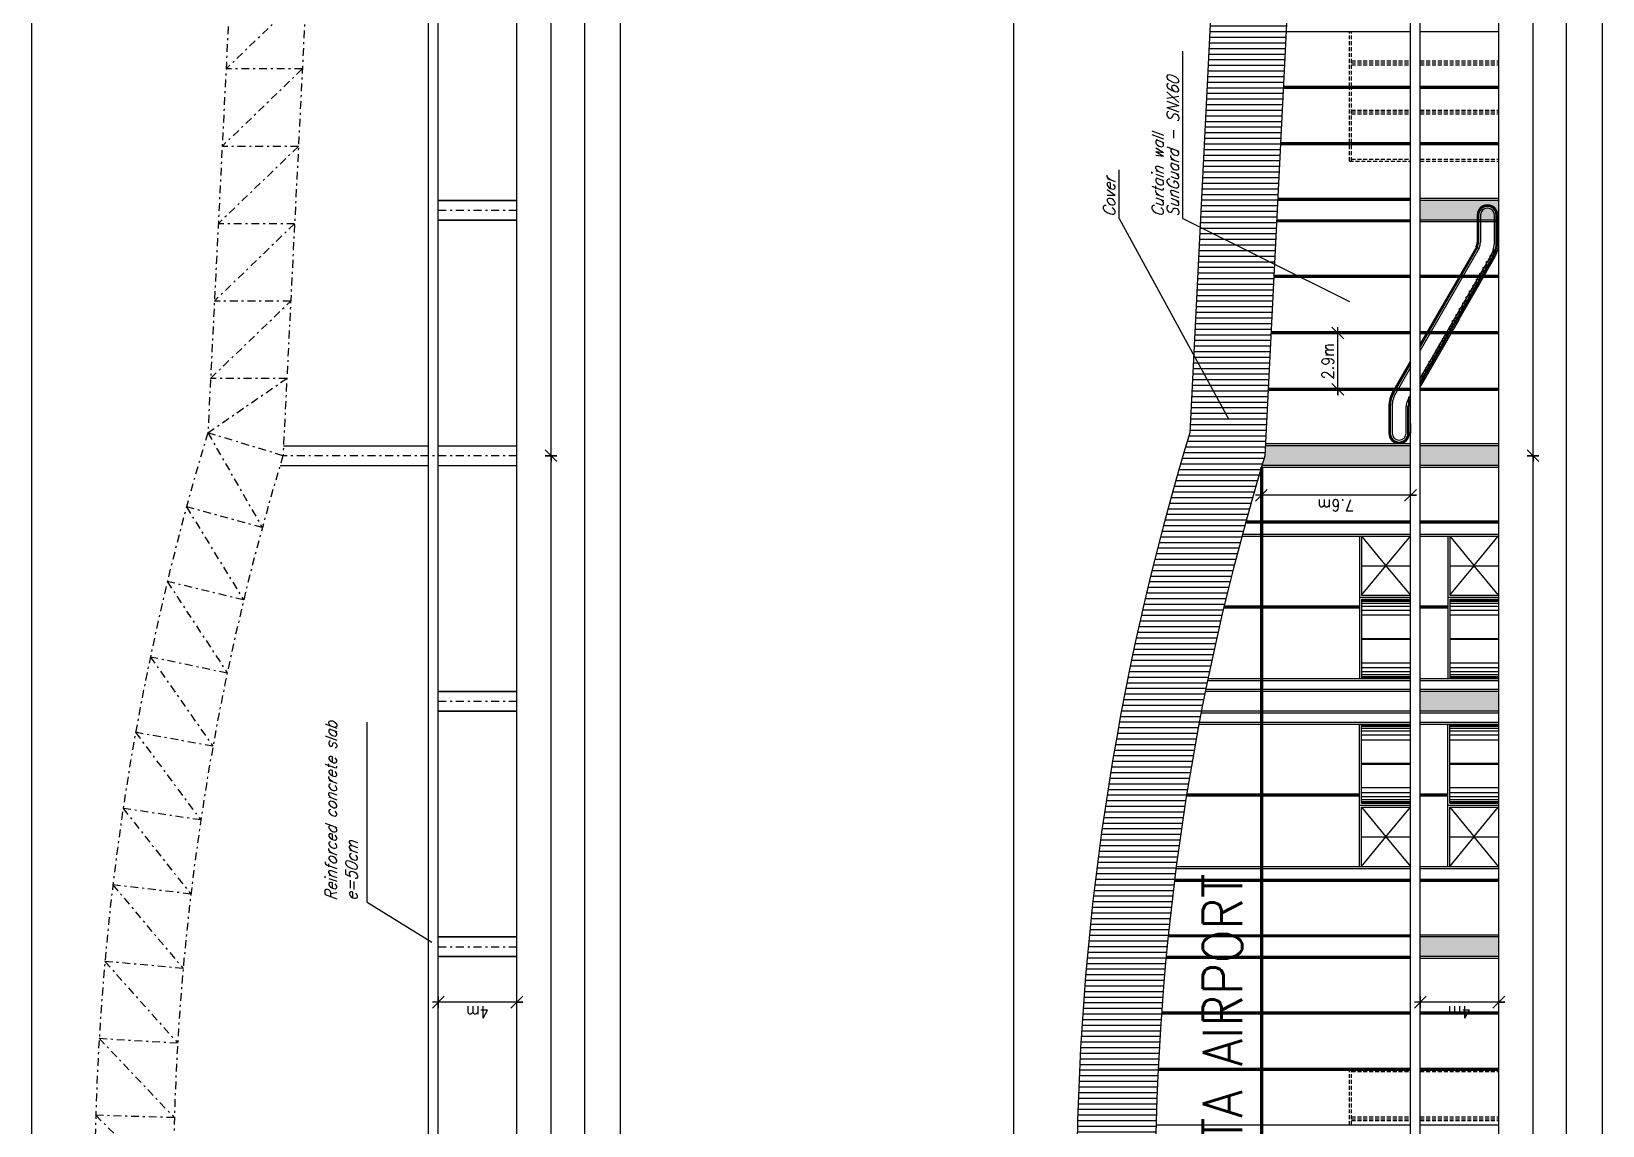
# Model space of a CAD drawing. Header units: millimetres. Extents: x -1 to 12300, y -1929 to 2470.
# Drawn here: x 8287.7 to 8367.7, y -1734.7 to -1679 of the extents above; entities that cross this region are included whole.
import ezdxf

# ---------------------------------------------------------------- set-up
doc = ezdxf.new("R2010")
doc.units = ezdxf.units.MM
doc.linetypes.add('DASHDOTBERNUZ', pattern=[0.8, 0.4, -0.2, 0, -0.2])
doc.linetypes.add('HIDDENBERNUZ', pattern=[0.3, 0.2, -0.1])
doc.layers.get('0').update_dxf_attribs({"color": 250})
for name, color, linetype in [('01C', 250, 'Continuous'), ('01cotes', 200, 'Continuous'), ('01E', 250, 'DASHDOTBERNUZ'), ('01TXT', 250, 'Continuous'), ('05C', 1, 'Continuous'), ('_alçat', 7, 'Continuous')]:
    doc.layers.add(name, color=color, linetype=linetype)
doc.layers.add('viewport', color=241, linetype='Continuous', plot=False)
doc.styles.add('_FERROS', font='romans.shx', dxfattribs={"width": 0.9})
doc.styles.add('_PEGATINES', font='romans.shx', dxfattribs={"width": 0.9, "oblique": 20})
doc.dimstyles.new('_100PS300', dxfattribs={"dimtxt": 0.6, "dimasz": 0.6, "dimexe": 0.18, "dimexo": 0.0625, "dimgap": 0.21, "dimtad": 1, "dimrnd": 0.05, "dimzin": 12, "dimdsep": 46, "dimtxsty": '_FERROS', "dimblk": 'OBLIQUE', "dimcen": 0.09, "dimdle": 0.3, "dimse1": 1, "dimse2": 1, "dimclrt": 7, "dimadec": 0, "dimazin": 0, "dimtfac": 1, "dimtix": 1, "dimtmove": 2, "dimatfit": 3, "dimldrblk": 'OBLIQUE', "dimfxl": 1, "dimtvp": 0.882353, "dimtolj": 1, "dimtzin": 0, "dimarcsym": 0})

# ---------------------------------------------------------------- blocks, each defined once
blk = doc.blocks.new('_Oblique')
for p, q in [((0, -0.5), (0, 0.5)), ((0, 0), (0.5, 0))]:
    blk.add_line(p, q)
at = {"layer": '01C', "color": 7, "linetype": 'ByBlock', "lineweight": -2}
blk.add_line((-0.5, -0.5), (0.5, 0.5), dxfattribs=at)
blk = doc.blocks.new('*D152')
at = {"layer": '01cotes', "color": 0, "lineweight": -2, "transparency": 16777216}
blk.add_line((8312.718, -1728.4), (8308.118, -1728.4), dxfattribs=at)
at = {"layer": 'DEFPOINTS', "color": 0, "transparency": 16777216}
for p in [(8308.418, -1728.4), (8308.418, -1728.4), (8312.418, -1728.4)]:
    blk.add_point(p, dxfattribs=at)
at = {"layer": '01cotes', "color": 0, "lineweight": -2, "transparency": 16777216, "xscale": 0.6, "yscale": 0.6, "zscale": 0.6, "rotation": 180}
blk.add_blockref('_Oblique', (8308.418, -1728.4), dxfattribs=at)
at = {"layer": '01cotes', "color": 0, "lineweight": -2, "transparency": 16777216, "xscale": 0.6, "yscale": 0.6, "zscale": 0.6}
blk.add_blockref('_Oblique', (8312.418, -1728.4), dxfattribs=at)
at = {"layer": '01cotes', "color": 7, "transparency": 16777216, "insert": (8310.418, -1728.91), "char_height": 0.6, "attachment_point": 5, "rotation": 180, "style": '_FERROS'}
blk.add_mtext('\\A1;4m', dxfattribs=at)
blk = doc.blocks.new('*D160')
at = {"layer": '01cotes', "color": 0, "lineweight": -2, "transparency": 16777216}
blk.add_line((8314.159, -1775.885), (8314.159, -1700.285), dxfattribs=at)
at = {"layer": 'DEFPOINTS', "color": 0, "transparency": 16777216}
for p in [(8314.159, -1700.585), (8314.159, -1700.585), (8314.159, -1775.585)]:
    blk.add_point(p, dxfattribs=at)
at = {"layer": '01cotes', "color": 0, "lineweight": -2, "transparency": 16777216, "xscale": 0.6, "yscale": 0.6, "zscale": 0.6}
for p, rotation in [((8314.159, -1700.585), 90), ((8314.159, -1775.585), 270)]:
    blk.add_blockref('_Oblique', p, dxfattribs=dict(at, rotation=rotation))
at = {"layer": '01cotes', "color": 7, "transparency": 16777216, "insert": (8313.649, -1738.085), "char_height": 0.6, "attachment_point": 5, "rotation": 90, "style": '_FERROS'}
blk.add_mtext('\\A1;75m', dxfattribs=at)
blk = doc.blocks.new('*D162')
at = {"layer": '01cotes', "color": 0, "lineweight": -2, "transparency": 16777216}
blk.add_line((8314.159, -1700.885), (8314.159, -1637.785), dxfattribs=at)
at = {"layer": 'DEFPOINTS', "color": 0, "transparency": 16777216}
for p in [(8314.159, -1638.085), (8314.159, -1638.085), (8314.159, -1700.585)]:
    blk.add_point(p, dxfattribs=at)
at = {"layer": '01cotes', "color": 0, "lineweight": -2, "transparency": 16777216, "xscale": 0.6, "yscale": 0.6, "zscale": 0.6}
for p, rotation in [((8314.159, -1638.085), 90), ((8314.159, -1700.585), 270)]:
    blk.add_blockref('_Oblique', p, dxfattribs=dict(at, rotation=rotation))
at = {"layer": '01cotes', "color": 7, "transparency": 16777216, "insert": (8313.649, -1669.335), "char_height": 0.6, "attachment_point": 5, "rotation": 90, "style": '_FERROS'}
blk.add_mtext('\\A1;62.5m', dxfattribs=at)
blk = doc.blocks.new('*D163')
at = {"layer": '01cotes', "color": 0, "lineweight": -2, "transparency": 16777216}
blk.add_line((8315.872, -1838.385), (8315.872, -1637.785), dxfattribs=at)
at = {"layer": 'DEFPOINTS', "color": 0, "transparency": 16777216}
for p in [(8315.872, -1638.085), (8315.872, -1638.085), (8315.872, -1838.085)]:
    blk.add_point(p, dxfattribs=at)
at = {"layer": '01cotes', "color": 0, "lineweight": -2, "transparency": 16777216, "xscale": 0.6, "yscale": 0.6, "zscale": 0.6}
for p, rotation in [((8315.872, -1638.085), 90), ((8315.872, -1838.085), 270)]:
    blk.add_blockref('_Oblique', p, dxfattribs=dict(at, rotation=rotation))
at = {"layer": '01cotes', "color": 7, "transparency": 16777216, "insert": (8315.362, -1738.085), "char_height": 0.6, "attachment_point": 5, "rotation": 90, "style": '_FERROS'}
blk.add_mtext('\\A1;200m', dxfattribs=at)
blk = doc.blocks.new('*D180')
at = {"layer": '01cotes', "color": 0, "lineweight": -2, "transparency": 16777216}
blk.add_line((8362.718, -1728.4), (8358.118, -1728.4), dxfattribs=at)
at = {"layer": 'DEFPOINTS', "color": 0, "transparency": 16777216}
for p in [(8358.418, -1728.4), (8358.418, -1728.4), (8362.418, -1728.4)]:
    blk.add_point(p, dxfattribs=at)
at = {"layer": '01cotes', "color": 0, "lineweight": -2, "transparency": 16777216, "xscale": 0.6, "yscale": 0.6, "zscale": 0.6, "rotation": 180}
blk.add_blockref('_Oblique', (8358.418, -1728.4), dxfattribs=at)
at = {"layer": '01cotes', "color": 0, "lineweight": -2, "transparency": 16777216, "xscale": 0.6, "yscale": 0.6, "zscale": 0.6}
blk.add_blockref('_Oblique', (8362.418, -1728.4), dxfattribs=at)
at = {"layer": '01cotes', "color": 7, "transparency": 16777216, "insert": (8360.418, -1728.91), "char_height": 0.6, "attachment_point": 5, "rotation": 180, "style": '_FERROS'}
blk.add_mtext('\\A1;4m', dxfattribs=at)
blk = doc.blocks.new('*D183')
at = {"layer": '01cotes', "color": 0, "lineweight": -2, "transparency": 16777216}
blk.add_line((8364.159, -1775.885), (8364.159, -1700.285), dxfattribs=at)
at = {"layer": 'DEFPOINTS', "color": 0, "transparency": 16777216}
for p in [(8364.159, -1700.585), (8364.159, -1700.585), (8364.159, -1775.585)]:
    blk.add_point(p, dxfattribs=at)
at = {"layer": '01cotes', "color": 0, "lineweight": -2, "transparency": 16777216, "xscale": 0.6, "yscale": 0.6, "zscale": 0.6}
for p, rotation in [((8364.159, -1700.585), 90), ((8364.159, -1775.585), 270)]:
    blk.add_blockref('_Oblique', p, dxfattribs=dict(at, rotation=rotation))
at = {"layer": '01cotes', "color": 7, "transparency": 16777216, "insert": (8363.649, -1738.085), "char_height": 0.6, "attachment_point": 5, "rotation": 90, "style": '_FERROS'}
blk.add_mtext('\\A1;75m', dxfattribs=at)
blk = doc.blocks.new('*D185')
at = {"layer": '01cotes', "color": 0, "lineweight": -2, "transparency": 16777216}
blk.add_line((8364.159, -1700.885), (8364.159, -1637.785), dxfattribs=at)
at = {"layer": 'DEFPOINTS', "color": 0, "transparency": 16777216}
for p in [(8364.159, -1638.085), (8364.159, -1638.085), (8364.159, -1700.585)]:
    blk.add_point(p, dxfattribs=at)
at = {"layer": '01cotes', "color": 0, "lineweight": -2, "transparency": 16777216, "xscale": 0.6, "yscale": 0.6, "zscale": 0.6}
for p, rotation in [((8364.159, -1638.085), 90), ((8364.159, -1700.585), 270)]:
    blk.add_blockref('_Oblique', p, dxfattribs=dict(at, rotation=rotation))
at = {"layer": '01cotes', "color": 7, "transparency": 16777216, "insert": (8363.649, -1669.335), "char_height": 0.6, "attachment_point": 5, "rotation": 90, "style": '_FERROS'}
blk.add_mtext('\\A1;62.5m', dxfattribs=at)
blk = doc.blocks.new('*D186')
at = {"layer": '01cotes', "color": 0, "lineweight": -2, "transparency": 16777216}
blk.add_line((8365.872, -1838.385), (8365.872, -1637.785), dxfattribs=at)
at = {"layer": 'DEFPOINTS', "color": 0, "transparency": 16777216}
for p in [(8365.872, -1638.085), (8365.872, -1638.085), (8365.872, -1838.085)]:
    blk.add_point(p, dxfattribs=at)
at = {"layer": '01cotes', "color": 0, "lineweight": -2, "transparency": 16777216, "xscale": 0.6, "yscale": 0.6, "zscale": 0.6}
for p, rotation in [((8365.872, -1638.085), 90), ((8365.872, -1838.085), 270)]:
    blk.add_blockref('_Oblique', p, dxfattribs=dict(at, rotation=rotation))
at = {"layer": '01cotes', "color": 7, "transparency": 16777216, "insert": (8365.362, -1738.085), "char_height": 0.6, "attachment_point": 5, "rotation": 90, "style": '_FERROS'}
blk.add_mtext('\\A1;200m', dxfattribs=at)
blk = doc.blocks.new('*D188')
at = {"layer": '01cotes', "color": 0, "lineweight": -2, "transparency": 16777216}
blk.add_line((8354.22, -1697.51), (8354.22, -1694.035), dxfattribs=at)
at = {"layer": 'DEFPOINTS', "color": 0, "transparency": 16777216}
for p in [(8354.22, -1694.335), (8354.22, -1694.335), (8354.22, -1697.21)]:
    blk.add_point(p, dxfattribs=at)
at = {"layer": '01cotes', "color": 0, "lineweight": -2, "transparency": 16777216, "xscale": 0.6, "yscale": 0.6, "zscale": 0.6}
for p, rotation in [((8354.22, -1694.335), 90), ((8354.22, -1697.21), 270)]:
    blk.add_blockref('_Oblique', p, dxfattribs=dict(at, rotation=rotation))
at = {"layer": '01cotes', "color": 7, "transparency": 16777216, "insert": (8353.71, -1695.772), "char_height": 0.6, "attachment_point": 5, "rotation": 90, "style": '_FERROS'}
blk.add_mtext('\\A1;2.9m', dxfattribs=at)
blk = doc.blocks.new('*D189')
at = {"layer": '01cotes', "color": 0, "lineweight": -2, "transparency": 16777216}
blk.add_line((8358.218, -1702.596), (8350.029, -1702.596), dxfattribs=at)
at = {"layer": 'DEFPOINTS', "color": 0, "transparency": 16777216}
for p in [(8350.329, -1702.596), (8350.329, -1702.596), (8357.918, -1702.596)]:
    blk.add_point(p, dxfattribs=at)
at = {"layer": '01cotes', "color": 0, "lineweight": -2, "transparency": 16777216, "xscale": 0.6, "yscale": 0.6, "zscale": 0.6, "rotation": 180}
blk.add_blockref('_Oblique', (8350.329, -1702.596), dxfattribs=at)
at = {"layer": '01cotes', "color": 0, "lineweight": -2, "transparency": 16777216, "xscale": 0.6, "yscale": 0.6, "zscale": 0.6}
blk.add_blockref('_Oblique', (8357.918, -1702.596), dxfattribs=at)
at = {"layer": '01cotes', "color": 7, "transparency": 16777216, "insert": (8354.123, -1703.106), "char_height": 0.6, "attachment_point": 5, "rotation": 180, "style": '_FERROS'}
blk.add_mtext('\\A1;7.6m', dxfattribs=at)

msp = doc.modelspace()

# ---------------------------------------------------------------- hatches: boundary and pattern name
at = {"layer": '_alçat'}
h = msp.add_hatch(dxfattribs=at)
h.set_pattern_fill('ANSI31', color=256, scale=0.09, angle=135)
h.set_pattern_definition([(180, (6530.26305, -8974.47517), (-7e-17, -0.28575), [])])
h.paths.add_polyline_path([(8344.918, -1738.085), (8340.918, -1738.085, -0.074155), (8346.684, -1699.418), (8349.876, -1635.585), (8353.66, -1637.585), (8350.51, -1700.585, 0.074155)])
h = msp.add_hatch(color=256, dxfattribs=at)
h.dxf.hatch_style = 1
h.paths.add_polyline_path([(8358.418, -1688.585), (8358.418, -1687.585), (8362.418, -1687.585), (8362.418, -1688.585)])
h = msp.add_hatch(color=256, dxfattribs=at)
h.dxf.hatch_style = 1
h.paths.add_polyline_path([(8350.535, -1700.085), (8350.51, -1700.585, 0.001016), (8350.359, -1701.085), (8357.918, -1701.085), (8357.918, -1700.085)])
h = msp.add_hatch(color=256, dxfattribs=at)
h.dxf.hatch_style = 1
h.paths.add_polyline_path([(8358.418, -1701.085), (8358.418, -1700.085), (8362.418, -1700.085), (8362.418, -1701.085)])
h = msp.add_hatch(color=256, dxfattribs=at)
h.dxf.hatch_style = 1
h.paths.add_polyline_path([(8358.418, -1713.585), (8358.418, -1712.585), (8362.418, -1712.585), (8362.418, -1713.585)])
h = msp.add_hatch(color=256, dxfattribs=at)
h.dxf.hatch_style = 1
h.paths.add_polyline_path([(8358.418, -1726.085), (8358.418, -1725.085), (8362.418, -1725.085), (8362.418, -1726.085)])

# ---------------------------------------------------------------- linework, layer by layer
at = {"layer": '01C'}
for p, q in [((8308.418, -1687.585), (8312.418, -1687.585)), ((8308.418, -1688.585), (8312.418, -1688.585)), ((8300.535, -1700.085), (8307.918, -1700.085)), ((8308.418, -1700.085), (8312.418, -1700.085)), ((8300.359, -1701.085), (8307.918, -1701.085)), ((8308.418, -1701.085), (8312.418, -1701.085)), ((8308.418, -1712.585), (8312.418, -1712.585)), ((8308.418, -1713.585), (8312.418, -1713.585)), ((8308.418, -1725.085), (8312.418, -1725.085)), ((8308.418, -1726.085), (8312.418, -1726.085))]:
    msp.add_line(p, q, dxfattribs=at)
at = {"layer": '01E'}
for p, q in [((8299.876, -1635.585), (8296.684, -1699.418)), ((8303.66, -1637.585), (8300.51, -1700.585)), ((8301.691, -1676.96), (8297.61, -1680.897)), ((8301.494, -1680.897), (8297.413, -1684.835)), ((8301.494, -1680.897), (8297.61, -1680.897)), ((8301.298, -1684.835), (8297.216, -1688.772)), ((8301.298, -1684.835), (8297.413, -1684.835)), ((8301.101, -1688.772), (8297.019, -1692.71)), ((8301.101, -1688.772), (8297.216, -1688.772)), ((8308.418, -1688.085), (8312.418, -1688.085)), ((8296.823, -1696.647), (8300.904, -1692.71)), ((8300.904, -1692.71), (8297.019, -1692.71)), ((8296.684, -1699.418), (8300.707, -1696.647)), ((8300.707, -1696.647), (8296.823, -1696.647)), ((8300.51, -1700.585), (8296.684, -1699.418)), ((8296.684, -1699.418), (8299.454, -1704.241)), ((8312.418, -1700.585), (8300.51, -1700.585)), ((8299.454, -1704.241), (8295.595, -1703.187)), ((8295.595, -1703.187), (8298.506, -1707.926)), ((8298.506, -1707.926), (8294.618, -1706.987)), ((8294.618, -1706.987), (8297.668, -1711.638)), ((8293.754, -1710.815), (8297.668, -1711.638)), ((8293.754, -1710.815), (8296.94, -1715.373)), ((8308.418, -1713.085), (8312.418, -1713.085)), ((8296.94, -1715.373), (8293.003, -1714.666)), ((8293.003, -1714.666), (8296.323, -1719.128)), ((8296.323, -1719.128), (8292.367, -1718.538)), ((8292.367, -1718.538), (8295.818, -1722.899)), ((8295.818, -1722.899), (8291.846, -1722.426)), ((8291.846, -1722.426), (8295.424, -1726.684)), ((8308.418, -1725.585), (8312.418, -1725.585)), ((8295.424, -1726.684), (8291.44, -1726.329)), ((8291.44, -1726.329), (8295.143, -1730.479)), ((8291.15, -1730.242), (8295.143, -1730.479)), ((8291.15, -1730.242), (8294.974, -1734.28)), ((8294.974, -1734.28), (8290.976, -1734.162)), ((8290.976, -1734.162), (8294.918, -1738.085))]:
    msp.add_line(p, q, dxfattribs=at)
for radius in [132.525, 128.525]:
    msp.add_arc((8423.443, -1738.085), radius, 163.03593, 180, dxfattribs=at)
at = {"layer": '01TXT'}
for p, q in [((8346.333, -1688.5), (8346.333, -1679.995)), ((8343.09, -1688.5), (8343.09, -1686.031)), ((8343.09, -1688.5), (8348.662, -1698.709)), ((8346.333, -1688.5), (8354.819, -1692.731)), ((8304.793, -1723.309), (8304.793, -1714.149)), ((8304.793, -1723.309), (8308.091, -1725.341))]:
    msp.add_line(p, q, dxfattribs=at)
at = {"layer": '05C'}
for p, q in [((8312.418, -1850.864), (8312.418, -1625.306)), ((8362.418, -1850.864), (8362.418, -1625.306)), ((8307.918, -1738.085), (8307.918, -1637.585)), ((8308.418, -1738.085), (8308.418, -1637.585))]:
    msp.add_line(p, q, dxfattribs=at)
at = {"layer": '_alçat'}
for p, q in [((8349.876, -1635.585), (8346.684, -1699.418)), ((8353.66, -1637.585), (8350.51, -1700.585)), ((8357.918, -1738.085), (8357.918, -1637.585)), ((8358.418, -1738.085), (8358.418, -1637.585)), ((8357.918, -1679.01), (8351.589, -1679.01)), ((8362.418, -1679.01), (8358.418, -1679.01)), ((8357.918, -1681.885), (8351.445, -1681.885)), ((8357.918, -1681.835), (8351.448, -1681.835)), ((8357.918, -1681.785), (8351.45, -1681.785)), ((8362.418, -1681.785), (8358.418, -1681.785)), ((8362.418, -1681.835), (8358.418, -1681.835)), ((8362.418, -1681.885), (8358.418, -1681.885)), ((8357.918, -1684.76), (8351.301, -1684.76)), ((8357.918, -1684.71), (8351.304, -1684.71)), ((8357.918, -1684.66), (8351.306, -1684.66)), ((8362.418, -1684.66), (8358.418, -1684.66)), ((8362.418, -1684.71), (8358.418, -1684.71)), ((8362.418, -1684.76), (8358.418, -1684.76)), ((8312.418, -1687.585), (8308.418, -1687.585)), ((8357.918, -1687.585), (8351.16, -1687.585)), ((8357.918, -1687.535), (8351.163, -1687.535)), ((8357.918, -1687.485), (8351.165, -1687.485)), ((8362.418, -1687.485), (8358.418, -1687.485)), ((8362.418, -1687.585), (8358.418, -1687.585)), ((8312.418, -1688.585), (8308.418, -1688.585)), ((8357.918, -1688.685), (8351.105, -1688.685)), ((8357.918, -1688.635), (8351.108, -1688.635)), ((8357.918, -1688.585), (8351.11, -1688.585)), ((8362.418, -1688.585), (8358.418, -1688.585)), ((8362.418, -1688.685), (8358.418, -1688.685)), ((8361.314, -1688.34), (8361.314, -1689.706)), ((8361.339, -1688.34), (8361.339, -1689.706)), ((8361.389, -1688.34), (8361.389, -1689.706)), ((8361.481, -1688.34), (8361.481, -1689.706)), ((8362.196, -1689.706), (8362.196, -1688.34)), ((8362.393, -1688.34), (8362.289, -1688.34)), ((8362.289, -1689.706), (8362.289, -1688.34)), ((8362.339, -1689.706), (8362.339, -1688.34)), ((8362.393, -1688.34), (8362.393, -1689.961)), ((8361.275, -1689.944), (8358.418, -1694.891)), ((8361.296, -1689.956), (8358.418, -1694.941)), ((8361.339, -1689.981), (8358.418, -1695.041)), ((8361.419, -1690.027), (8358.418, -1695.226)), ((8358.418, -1696.655), (8362.064, -1690.34)), ((8358.418, -1696.841), (8362.145, -1690.385)), ((8358.418, -1696.941), (8362.189, -1690.409)), ((8361.393, -1691.894), (8362.23, -1690.446)), ((8357.918, -1691.51), (8350.964, -1691.51)), ((8357.918, -1691.46), (8350.966, -1691.46)), ((8357.918, -1691.41), (8350.969, -1691.41)), ((8362.418, -1691.41), (8358.418, -1691.41)), ((8362.418, -1691.46), (8358.418, -1691.46)), ((8362.418, -1691.51), (8358.418, -1691.51)), ((8360.393, -1693.627), (8361.393, -1691.894)), ((8357.918, -1694.385), (8350.82, -1694.385)), ((8357.918, -1694.335), (8350.823, -1694.335)), ((8357.918, -1694.285), (8350.825, -1694.285)), ((8362.418, -1694.285), (8358.418, -1694.285)), ((8362.418, -1694.335), (8358.418, -1694.335)), ((8362.418, -1694.385), (8358.418, -1694.385)), ((8359.418, -1695.359), (8360.418, -1693.627)), ((8357.918, -1695.757), (8357.022, -1697.308)), ((8357.918, -1695.807), (8357.044, -1697.321)), ((8357.918, -1695.907), (8357.087, -1697.346)), ((8358.418, -1697.091), (8359.418, -1695.359)), ((8357.918, -1696.092), (8357.167, -1697.392)), ((8357.918, -1697.26), (8350.676, -1697.26)), ((8357.918, -1697.21), (8350.679, -1697.21)), ((8357.918, -1697.16), (8350.681, -1697.16)), ((8357.786, -1697.749), (8357.918, -1697.521)), ((8362.418, -1697.16), (8358.418, -1697.16)), ((8362.418, -1697.21), (8358.418, -1697.21)), ((8362.418, -1697.26), (8358.418, -1697.26)), ((8356.818, -1698.071), (8356.818, -1699.437)), ((8356.843, -1698.071), (8356.843, -1699.437)), ((8356.893, -1698.071), (8356.893, -1699.437)), ((8356.985, -1698.071), (8356.985, -1699.437)), ((8357.7, -1699.437), (8357.7, -1698.071)), ((8357.793, -1699.437), (8357.793, -1698.071)), ((8357.843, -1699.437), (8357.843, -1698.071)), ((8357.866, -1697.796), (8357.918, -1697.707)), ((8357.91, -1697.821), (8357.918, -1697.807)), ((8357.918, -1698.937), (8357.918, -1698.071)), ((8357.918, -1699.985), (8350.54, -1699.985)), ((8362.418, -1699.985), (8358.418, -1699.985)), ((8357.918, -1700.085), (8350.535, -1700.085)), ((8357.918, -1700.085), (8353.035, -1700.085)), ((8362.418, -1700.085), (8358.418, -1700.085)), ((8350.279, -1701.185), (8350.279, -1738.085)), ((8357.918, -1701.185), (8350.329, -1701.185)), ((8350.329, -1701.185), (8350.329, -1738.085)), ((8357.918, -1701.085), (8350.359, -1701.085)), ((8350.379, -1701.185), (8350.379, -1738.085)), ((8362.418, -1701.085), (8358.418, -1701.085)), ((8362.418, -1701.185), (8358.418, -1701.185)), ((8357.918, -1703.96), (8349.531, -1703.96)), ((8357.918, -1703.91), (8349.545, -1703.91)), ((8362.418, -1703.91), (8358.418, -1703.91)), ((8362.418, -1703.96), (8358.418, -1703.96)), ((8349.335, -1704.679), (8357.918, -1704.679)), ((8349.362, -1704.579), (8357.918, -1704.579)), ((8357.918, -1704.01), (8349.517, -1704.01)), ((8355.318, -1704.679), (8355.318, -1711.924)), ((8355.418, -1704.679), (8355.418, -1707.691)), ((8355.418, -1704.679), (8356.668, -1706.185)), ((8356.668, -1706.185), (8357.918, -1704.679)), ((8362.418, -1704.01), (8358.418, -1704.01)), ((8358.418, -1704.579), (8362.418, -1704.579)), ((8358.418, -1704.679), (8362.418, -1704.679)), ((8359.818, -1704.679), (8359.818, -1711.924)), ((8359.918, -1704.679), (8359.918, -1707.691)), ((8359.918, -1704.679), (8361.168, -1706.185)), ((8361.143, -1706.185), (8362.393, -1704.679)), ((8355.418, -1706.185), (8357.918, -1706.185)), ((8355.418, -1707.691), (8356.668, -1706.185)), ((8356.668, -1706.185), (8357.918, -1707.691)), ((8359.918, -1706.185), (8362.418, -1706.185)), ((8359.918, -1707.691), (8361.168, -1706.185)), ((8361.143, -1706.185), (8362.393, -1707.691)), ((8355.318, -1707.791), (8357.918, -1707.791)), ((8355.418, -1707.691), (8357.918, -1707.691)), ((8355.418, -1707.891), (8355.418, -1711.924)), ((8355.418, -1707.891), (8357.918, -1707.891)), ((8355.418, -1707.941), (8357.918, -1707.941)), ((8355.418, -1707.991), (8357.918, -1707.991)), ((8359.818, -1707.791), (8362.418, -1707.791)), ((8359.918, -1707.691), (8362.418, -1707.691)), ((8359.918, -1707.891), (8359.918, -1711.924)), ((8359.918, -1707.891), (8362.418, -1707.891)), ((8359.918, -1707.941), (8362.418, -1707.941)), ((8359.918, -1707.991), (8362.418, -1707.991)), ((8355.318, -1708.351), (8348.404, -1708.351)), ((8355.318, -1708.301), (8348.416, -1708.301)), ((8355.318, -1708.251), (8348.428, -1708.251)), ((8355.418, -1708.091), (8357.918, -1708.091)), ((8355.418, -1708.241), (8357.918, -1708.241)), ((8355.418, -1708.441), (8357.918, -1708.441)), ((8355.418, -1708.691), (8357.918, -1708.691)), ((8359.818, -1708.251), (8358.418, -1708.251)), ((8359.818, -1708.301), (8358.418, -1708.301)), ((8359.818, -1708.351), (8358.418, -1708.351)), ((8359.918, -1708.091), (8362.418, -1708.091)), ((8359.918, -1708.241), (8362.418, -1708.241)), ((8359.918, -1708.441), (8362.418, -1708.441)), ((8359.918, -1708.691), (8362.418, -1708.691)), ((8355.418, -1709.887), (8357.918, -1709.887)), ((8355.418, -1709.927), (8357.918, -1709.927)), ((8359.918, -1709.887), (8362.418, -1709.887)), ((8359.918, -1709.927), (8362.418, -1709.927)), ((8355.418, -1711.124), (8357.918, -1711.124)), ((8359.918, -1711.124), (8362.418, -1711.124)), ((8347.608, -1711.924), (8357.918, -1711.924)), ((8355.418, -1711.374), (8357.918, -1711.374)), ((8355.418, -1711.574), (8357.918, -1711.574)), ((8355.418, -1711.724), (8357.918, -1711.724)), ((8355.418, -1711.824), (8357.918, -1711.824)), ((8355.418, -1711.874), (8357.918, -1711.874)), ((8355.418, -1711.924), (8357.918, -1711.924)), ((8358.418, -1711.924), (8362.418, -1711.924)), ((8359.918, -1711.374), (8362.418, -1711.374)), ((8359.918, -1711.574), (8362.418, -1711.574)), ((8359.918, -1711.724), (8362.418, -1711.724)), ((8359.918, -1711.824), (8362.418, -1711.824)), ((8359.918, -1711.874), (8362.418, -1711.874)), ((8359.918, -1711.924), (8362.418, -1711.924)), ((8312.418, -1712.585), (8308.418, -1712.585)), ((8357.918, -1712.585), (8347.473, -1712.585)), ((8357.918, -1712.485), (8347.493, -1712.485)), ((8347.588, -1712.024), (8357.918, -1712.024)), ((8358.418, -1712.024), (8362.418, -1712.024)), ((8362.418, -1712.485), (8358.418, -1712.485)), ((8362.418, -1712.585), (8358.418, -1712.585)), ((8312.418, -1713.585), (8308.418, -1713.585)), ((8357.918, -1713.585), (8347.274, -1713.585)), ((8362.418, -1713.585), (8358.418, -1713.585)), ((8347.148, -1714.246), (8357.918, -1714.246)), ((8347.167, -1714.146), (8357.918, -1714.146)), ((8357.918, -1713.685), (8347.255, -1713.685)), ((8355.318, -1721.491), (8355.318, -1714.246)), ((8355.418, -1718.279), (8355.418, -1714.246)), ((8355.418, -1714.246), (8357.918, -1714.246)), ((8355.418, -1714.296), (8357.918, -1714.296)), ((8355.418, -1714.346), (8357.918, -1714.346)), ((8362.418, -1713.685), (8358.418, -1713.685)), ((8358.418, -1714.146), (8362.418, -1714.146)), ((8358.418, -1714.246), (8362.418, -1714.246)), ((8359.818, -1721.491), (8359.818, -1714.246)), ((8359.918, -1718.279), (8359.918, -1714.246)), ((8359.918, -1714.246), (8362.418, -1714.246)), ((8359.918, -1714.296), (8362.418, -1714.296)), ((8359.918, -1714.346), (8362.418, -1714.346)), ((8355.418, -1714.446), (8357.918, -1714.446)), ((8355.418, -1714.596), (8357.918, -1714.596)), ((8355.418, -1714.796), (8357.918, -1714.796)), ((8355.418, -1715.046), (8357.918, -1715.046)), ((8359.918, -1714.446), (8362.418, -1714.446)), ((8359.918, -1714.596), (8362.418, -1714.596)), ((8359.918, -1714.796), (8362.418, -1714.796)), ((8359.918, -1715.046), (8362.418, -1715.046)), ((8355.418, -1716.243), (8357.918, -1716.243)), ((8355.418, -1716.283), (8357.918, -1716.283)), ((8359.918, -1716.243), (8362.418, -1716.243)), ((8359.918, -1716.283), (8362.418, -1716.283)), ((8355.418, -1717.479), (8357.918, -1717.479)), ((8359.918, -1717.479), (8362.418, -1717.479)), ((8355.318, -1717.918), (8346.51, -1717.918)), ((8355.318, -1717.868), (8346.518, -1717.868)), ((8355.318, -1717.818), (8346.526, -1717.818)), ((8355.318, -1718.379), (8357.918, -1718.379)), ((8355.418, -1717.729), (8357.918, -1717.729)), ((8355.418, -1717.929), (8357.918, -1717.929)), ((8355.418, -1718.079), (8357.918, -1718.079)), ((8355.418, -1718.179), (8357.918, -1718.179)), ((8355.418, -1718.229), (8357.918, -1718.229)), ((8355.418, -1718.279), (8357.918, -1718.279)), ((8359.818, -1717.818), (8358.418, -1717.818)), ((8359.818, -1717.868), (8358.418, -1717.868)), ((8359.818, -1717.918), (8358.418, -1717.918)), ((8359.818, -1718.379), (8362.418, -1718.379)), ((8359.918, -1717.729), (8362.418, -1717.729)), ((8359.918, -1717.929), (8362.418, -1717.929)), ((8359.918, -1718.079), (8362.418, -1718.079)), ((8359.918, -1718.179), (8362.418, -1718.179)), ((8359.918, -1718.229), (8362.418, -1718.229)), ((8359.918, -1718.279), (8362.418, -1718.279)), ((8355.418, -1721.491), (8355.418, -1718.479)), ((8355.418, -1718.479), (8357.918, -1718.479)), ((8355.418, -1718.479), (8356.668, -1719.985)), ((8356.668, -1719.985), (8357.918, -1718.479)), ((8359.918, -1721.491), (8359.918, -1718.479)), ((8359.918, -1718.479), (8362.418, -1718.479)), ((8359.918, -1718.479), (8361.168, -1719.985)), ((8361.143, -1719.985), (8362.393, -1718.479)), ((8355.418, -1719.985), (8357.918, -1719.985)), ((8355.418, -1721.491), (8356.668, -1719.985)), ((8356.668, -1719.985), (8357.918, -1721.491)), ((8359.918, -1719.985), (8362.418, -1719.985)), ((8359.918, -1721.491), (8361.168, -1719.985)), ((8361.143, -1719.985), (8362.393, -1721.491)), ((8345.98, -1721.591), (8357.918, -1721.591)), ((8345.993, -1721.491), (8357.918, -1721.491)), ((8358.418, -1721.491), (8362.418, -1721.491)), ((8358.418, -1721.591), (8362.418, -1721.591)), ((8357.918, -1722.26), (8345.896, -1722.26)), ((8357.918, -1722.21), (8345.902, -1722.21)), ((8357.918, -1722.16), (8345.908, -1722.16)), ((8362.418, -1722.16), (8358.418, -1722.16)), ((8362.418, -1722.21), (8358.418, -1722.21)), ((8362.418, -1722.26), (8358.418, -1722.26)), ((8312.418, -1725.085), (8308.418, -1725.085)), ((8357.918, -1725.085), (8345.577, -1725.085)), ((8357.918, -1725.035), (8345.582, -1725.035)), ((8357.918, -1724.985), (8345.587, -1724.985)), ((8362.418, -1724.985), (8358.418, -1724.985)), ((8362.418, -1725.085), (8358.418, -1725.085)), ((8312.418, -1726.085), (8308.418, -1726.085)), ((8357.918, -1726.185), (8345.47, -1726.185)), ((8357.918, -1726.135), (8345.474, -1726.135)), ((8357.918, -1726.085), (8345.479, -1726.085)), ((8362.418, -1726.085), (8358.418, -1726.085)), ((8362.418, -1726.185), (8358.418, -1726.185)), ((8362.418, -1726.185), (8358.418, -1726.185)), ((8357.918, -1729.01), (8345.238, -1729.01)), ((8357.918, -1728.96), (8345.242, -1728.96)), ((8357.918, -1728.91), (8345.246, -1728.91)), ((8362.418, -1728.91), (8358.418, -1728.91)), ((8362.418, -1728.96), (8358.418, -1728.96)), ((8362.418, -1729.01), (8358.418, -1729.01)), ((8357.918, -1731.885), (8345.067, -1731.885)), ((8357.918, -1731.835), (8345.07, -1731.835)), ((8357.918, -1731.785), (8345.072, -1731.785)), ((8362.418, -1731.785), (8358.418, -1731.785)), ((8358.418, -1731.835), (8362.418, -1731.835)), ((8362.418, -1731.885), (8358.418, -1731.885)), ((8357.918, -1734.66), (8344.963, -1734.66)), ((8362.418, -1734.66), (8358.418, -1734.66))]:
    msp.add_line(p, q, dxfattribs=at)
at = {"layer": '_alçat', "linetype": 'HIDDENBERNUZ'}
for p, q in [((8354.818, -1681.785), (8354.818, -1679.01)), ((8354.918, -1681.785), (8354.918, -1679.01)), ((8354.918, -1680.485), (8357.918, -1680.485)), ((8354.918, -1680.585), (8357.918, -1680.585)), ((8354.918, -1680.685), (8357.918, -1680.685)), ((8358.418, -1680.485), (8362.418, -1680.485)), ((8358.418, -1680.585), (8362.418, -1680.585)), ((8358.418, -1680.685), (8362.418, -1680.685)), ((8354.818, -1684.66), (8354.818, -1681.885)), ((8354.918, -1684.66), (8354.918, -1681.885)), ((8354.918, -1682.985), (8357.918, -1682.985)), ((8354.918, -1683.085), (8357.918, -1683.085)), ((8354.918, -1683.185), (8357.918, -1683.185)), ((8358.418, -1682.985), (8362.418, -1682.985)), ((8358.418, -1683.085), (8362.418, -1683.085)), ((8358.418, -1683.185), (8362.418, -1683.185)), ((8354.818, -1685.585), (8354.818, -1684.76)), ((8354.918, -1685.585), (8354.918, -1684.76)), ((8354.818, -1685.585), (8357.918, -1685.585)), ((8354.918, -1685.485), (8357.918, -1685.485)), ((8358.418, -1685.485), (8362.418, -1685.485)), ((8358.418, -1685.585), (8362.418, -1685.585)), ((8354.818, -1734.66), (8354.818, -1731.885)), ((8354.918, -1731.835), (8357.918, -1731.835)), ((8354.918, -1734.66), (8354.918, -1731.885)), ((8354.918, -1731.935), (8357.918, -1731.935)), ((8358.418, -1731.835), (8362.418, -1731.835)), ((8358.418, -1731.935), (8362.418, -1731.935)), ((8354.918, -1734.235), (8357.918, -1734.235)), ((8354.918, -1734.335), (8357.918, -1734.335)), ((8358.418, -1734.235), (8362.418, -1734.235)), ((8358.418, -1734.335), (8362.418, -1734.335)), ((8354.918, -1734.435), (8357.918, -1734.435)), ((8358.418, -1734.435), (8362.418, -1734.435))]:
    msp.add_line(p, q, dxfattribs=at)
at = {"layer": '_alçat'}
for points in [[(8361.97, -1690.748), (8361.97, -1690.394, -0.167416), (8362.144, -1690.448)], [(8362.144, -1690.448), (8362.144, -1690.094, -0.200043), (8362.344, -1690.171, -0.200043)], [(8361.624, -1691.348), (8361.624, -1690.994, -0.167416), (8361.797, -1691.048)], [(8361.797, -1691.048), (8361.797, -1690.694, -0.167416), (8361.97, -1690.748)], [(8361.104, -1692.248), (8361.104, -1691.894, -0.167416), (8361.278, -1691.948)], [(8361.278, -1691.948), (8361.278, -1691.594, -0.167416), (8361.451, -1691.648)], [(8361.451, -1691.648), (8361.451, -1691.294, -0.167416), (8361.624, -1691.348)], [(8360.585, -1693.148), (8360.585, -1692.794, -0.167416), (8360.758, -1692.848)], [(8360.758, -1692.848), (8360.758, -1692.494, -0.167416), (8360.931, -1692.548)], [(8360.931, -1692.548), (8360.931, -1692.194, -0.167416), (8361.104, -1692.248)], [(8360.238, -1693.748), (8360.238, -1693.394, -0.167416), (8360.412, -1693.448)], [(8360.412, -1693.448), (8360.412, -1693.094, -0.167416), (8360.585, -1693.148)], [(8359.743, -1694.648), (8359.743, -1694.294, -0.167416), (8359.917, -1694.348)], [(8359.917, -1694.348), (8359.917, -1693.994, -0.167416), (8360.09, -1694.048)], [(8360.065, -1694.048), (8360.065, -1693.694, -0.167416), (8360.238, -1693.748)], [(8359.224, -1695.548), (8359.224, -1695.194, -0.167416), (8359.397, -1695.248)], [(8359.397, -1695.248), (8359.397, -1694.894, -0.167416), (8359.57, -1694.948)], [(8359.57, -1694.948), (8359.57, -1694.594, -0.167416), (8359.743, -1694.648)], [(8358.877, -1696.148), (8358.877, -1695.794, -0.167416), (8359.051, -1695.848)], [(8359.051, -1695.848), (8359.051, -1695.494, -0.167416), (8359.224, -1695.548)], [(8358.418, -1696.699, -0.112246), (8358.531, -1696.748)], [(8358.531, -1696.748), (8358.531, -1696.394, -0.167416), (8358.704, -1696.448)], [(8358.704, -1696.448), (8358.704, -1696.094, -0.167416), (8358.877, -1696.148)], [(8357.838, -1698.071), (8357.838, -1697.594, -0.072283), (8357.918, -1697.604, -0.072283)]]:
    msp.add_lwpolyline(points, format="xyb", dxfattribs=at)
msp.add_lwpolyline([(8357.918, -1698.937), (8357.918, -1699.437), (8357.793, -1699.437)], dxfattribs=at)
for centre, radius, start, end in [((8361.839, -1688.34), 0.525, 359.99998, 180.00003), ((8361.839, -1688.34), 0.5, 359.99998, 180.00003), ((8361.839, -1688.34), 0.45, 359.99998, 180.00003), ((8361.839, -1688.34), 0.357, 359.99997, 180.00003), ((8360.839, -1689.706), 0.475, 330, 360), ((8360.839, -1689.706), 0.5, 330, 0), ((8360.839, -1689.706), 0.55, 330, 0), ((8360.839, -1689.706), 0.643, 330, 0), ((8360.839, -1689.706), 1.357, 330, 0), ((8360.839, -1689.706), 1.45, 330, 0), ((8360.839, -1689.706), 1.5, 330, 0), ((8360.839, -1689.706), 1.575, 330, 350.68786), ((8358.343, -1698.071), 1.525, 150, 180), ((8358.343, -1698.071), 1.5, 150, 180), ((8358.343, -1698.071), 1.45, 150, 180), ((8358.343, -1698.071), 1.357, 150, 180), ((8358.343, -1698.071), 0.643, 150, 180), ((8358.343, -1698.071), 0.55, 150, 180), ((8358.343, -1698.071), 0.5, 150, 180), ((8473.443, -1738.085), 132.525, 163.03593, 180), ((8357.343, -1699.437), 0.525, 180, 0), ((8357.343, -1699.437), 0.5, 180, 0), ((8357.343, -1699.437), 0.45, 180, 0), ((8357.343, -1699.437), 0.357, 180, 0), ((8473.443, -1738.085), 128.525, 163.03593, 180)]:
    msp.add_arc(centre, radius, start, end, dxfattribs=at)
at = {"layer": 'viewport'}
for points in [[(8317.701, -1846.888), (8317.701, -1626.888), (8287.701, -1626.888), (8287.701, -1846.888)], [(8367.701, -1846.888), (8367.701, -1626.888), (8337.701, -1626.888), (8337.701, -1846.888)]]:
    msp.add_lwpolyline(points, close=True, dxfattribs=at)

# ---------------------------------------------------------------- texts
at = {"layer": '01TXT', "style": '_PEGATINES', "oblique": 20, "width": 0.9}
for s, p in [('SunGuard - SNX60', (8346.12, -1688.43)), ('Curtain wall', (8345.35, -1688.43)), ('Cover', (8342.877, -1688.43)), ('Reinforced concrete slab', (8303.252, -1723.24)), ('e=50cm', (8304.298, -1723.24))]:
    msp.add_text(s, height=0.6, rotation=90, dxfattribs=at).set_placement(p)
at = {"layer": '01TXT', "style": '_PEGATINES', "width": 0.9}
msp.add_text('BEKASI-EAST JAKARTA AIRPORT ', height=2, rotation=90, dxfattribs=at).set_placement((8349.347, -1759.892))

# ---------------------------------------------------------------- dimensions: what is measured, and where the dimension line sits
at = {"layer": '01cotes'}
for base, p1, p2, angle, picture, middle in [((8314.159, -1638.085), (8314.159, -1700.585), (8314.159, -1638.085), 90, '*D162', (8313.649, -1669.335)), ((8315.872, -1638.085), (8315.872, -1838.085), (8315.872, -1638.085), 90, '*D163', (8315.362, -1738.085)), ((8364.159, -1638.085), (8364.159, -1700.585), (8364.159, -1638.085), 90, '*D185', (8363.649, -1669.335)), ((8365.872, -1638.085), (8365.872, -1838.085), (8365.872, -1638.085), 90, '*D186', (8365.362, -1738.085)), ((8354.220108786, -1694.334966274), (8354.220108786, -1697.209966274), (8354.220108786, -1694.334966274), 90, '*D188', (8353.710108786, -1695.772466274)), ((8314.159, -1700.585), (8314.159, -1775.585), (8314.159, -1700.585), 90, '*D160', (8313.649, -1738.085)), ((8364.159, -1700.585), (8364.159, -1775.585), (8364.159, -1700.585), 90, '*D183', (8363.649, -1738.085)), ((8350.329, -1702.596), (8357.918, -1702.596), (8350.329, -1702.596), 180, '*D189', (8354.123, -1703.106)), ((8308.418, -1728.4), (8312.418, -1728.4), (8308.418, -1728.4), 180, '*D152', (8310.418, -1728.91)), ((8358.418, -1728.4), (8362.418, -1728.4), (8358.418, -1728.4), 180, '*D180', (8360.418, -1728.91))]:
    dim = msp.add_linear_dim(base=base, p1=p1, p2=p2, angle=angle, dimstyle='_100PS300', override={"dimpost": 'm'}, dxfattribs=at)
    dim.commit()
    dim.dimension.update_dxf_attribs({"geometry": picture, "text_midpoint": middle})

doc.saveas('drawing.dxf')
